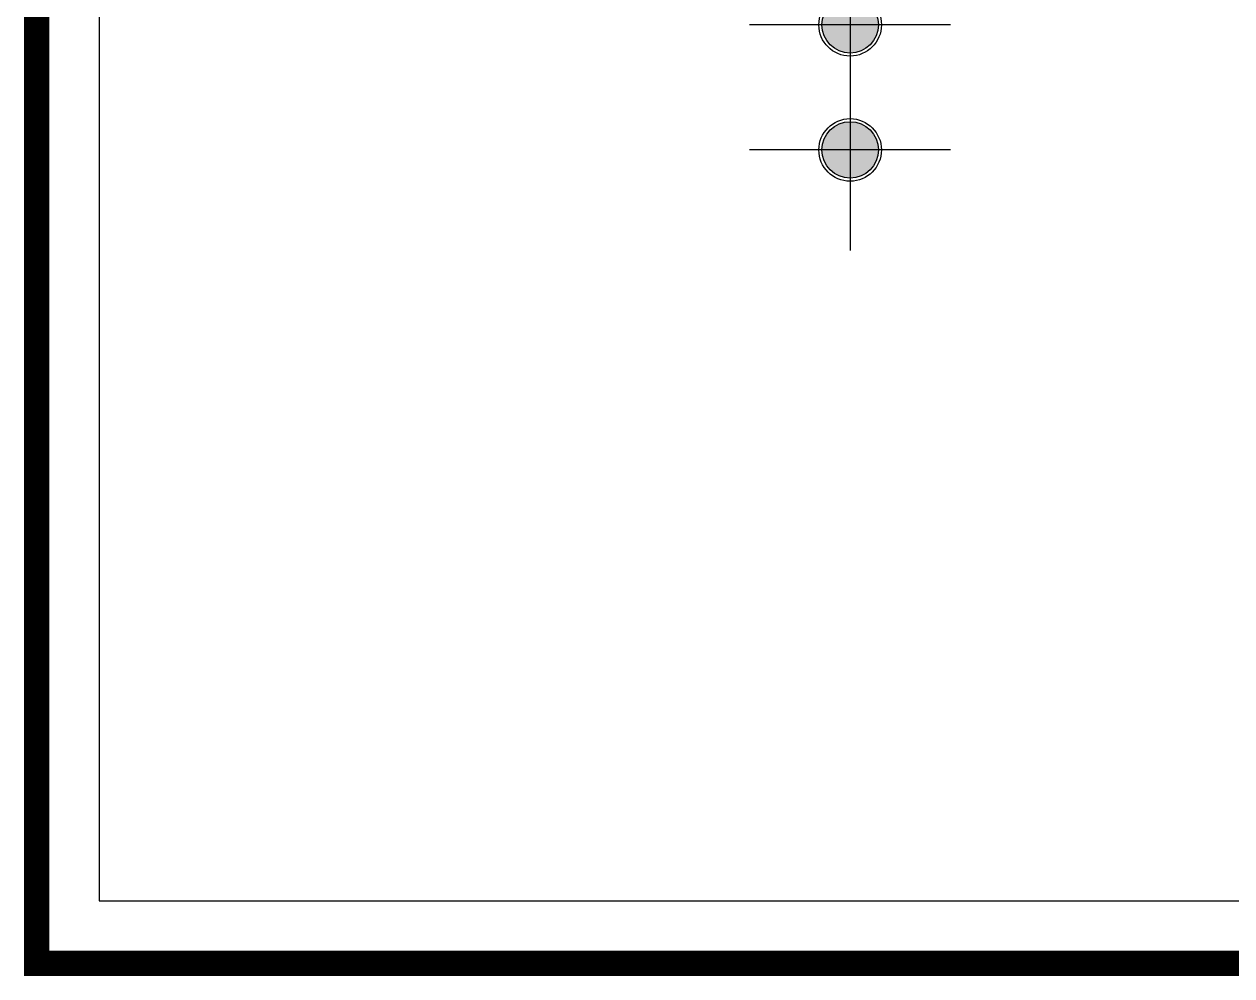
# Model space of a CAD drawing. Header units: millimetres. Extents: x 118028 to 193504, y 42792 to 96100.
# Drawn here: x 176907 to 177872, y 82693 to 83453 of the extents above; entities that cross this region are included whole.
import ezdxf

# ---------------------------------------------------------------- set-up
doc = ezdxf.new("R2010")
doc.units = ezdxf.units.MM
doc.header["$LTSCALE"] = 30
doc.linetypes.add('HIDDEN', pattern=[9.525, 6.35, -3.175])
doc.layers.add('CEIL-LIGHT', color=7, linetype='Continuous')
doc.layers.add('RC-LIGHT', color=7, linetype='Continuous')

# ---------------------------------------------------------------- blocks, each defined once
blk = doc.blocks.new('1')
at = {"linetype": 'Continuous'}
h = blk.add_hatch(color=4, dxfattribs=at)
h.dxf.hatch_style = 1
edge = h.paths.add_edge_path()
edge.add_arc((11539653.5, -14273503.8), 37.5, 0, 360)
at = {"color": 1, "linetype": 'Continuous'}
for p, q in [((11539653.5, -14273637.1), (11539653.5, -14273370.5)), ((11539520.2, -14273503.8), (11539786.8, -14273503.8))]:
    blk.add_line(p, q, dxfattribs=at)
at = {"color": 4, "linetype": 'Continuous'}
for radius in [41.5, 37.5]:
    blk.add_circle((11539653.5, -14273503.8), radius, dxfattribs=at)

msp = doc.modelspace()

# ---------------------------------------------------------------- linework, layer by layer
at = {"layer": 'CEIL-LIGHT', "color": 10, "linetype": 'HIDDEN', "const_width": 20}
msp.add_lwpolyline([(180296.38, 85726.8), (176917.38, 85726.8), (176917.38, 82702.8), (180296.38, 82702.8)], close=True, dxfattribs=at)
at = {"layer": 'CEIL-LIGHT'}
msp.add_lwpolyline([(180246.38, 85676.8), (176967.38, 85676.8), (176967.38, 82752.8), (180246.38, 82752.8)], close=True, dxfattribs=at)

# ---------------------------------------------------------------- block references
at = {"layer": 'RC-LIGHT', "xscale": 0.6024096385271789, "yscale": 0.6024096385271789, "zscale": 0.6024096385271789, "rotation": 180}
for p in [(7129165.87, -8515043.46), (7129165.87, -8515143.46)]:
    msp.add_blockref('1', p, dxfattribs=at)

doc.saveas('drawing.dxf')
